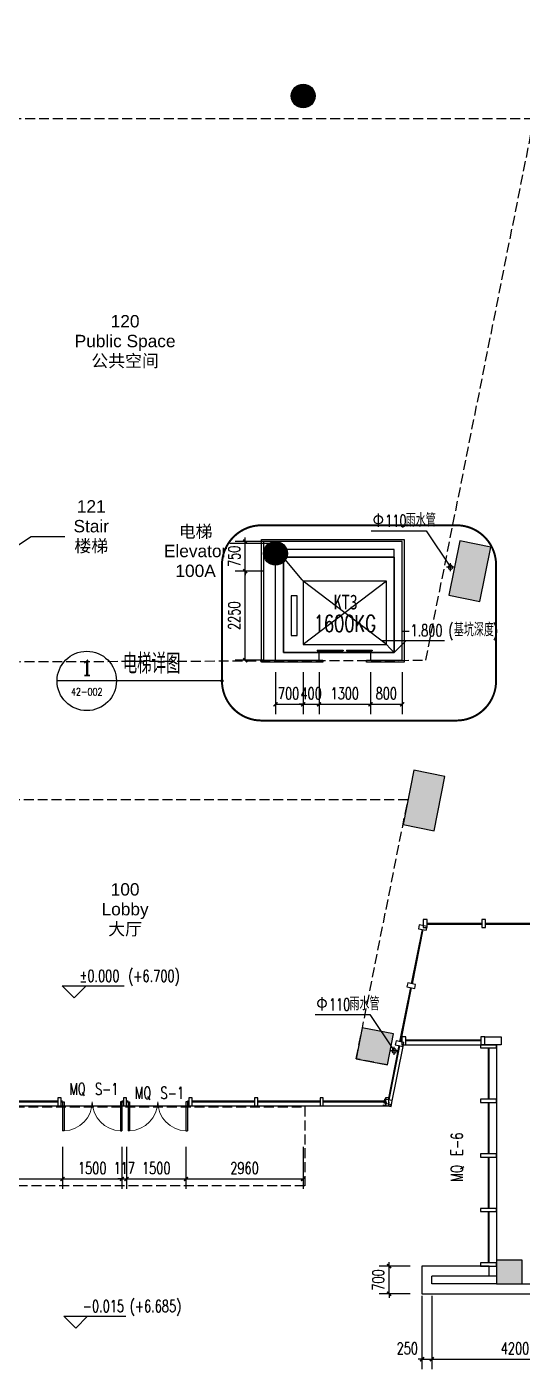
# Model space of a CAD drawing. Header units: inches. Extents: x -97096 to 280004, y -37912 to 97116.
# Drawn here: x -2479 to 10030, y -8152 to 25746 of the extents above; entities that cross this region are included whole.
import ezdxf
from ezdxf import colors
from ezdxf.entities.mleader import LeaderData, LeaderLine
from ezdxf.enums import TextEntityAlignment as Align
from ezdxf.math import Vec2, Vec3

# ---------------------------------------------------------------- set-up
doc = ezdxf.new("R2010")
doc.units = ezdxf.units.IN
doc.header["$LTSCALE"] = 1000
doc.header["$MEASUREMENT"] = 0
doc.linetypes.add('DASH', pattern=[0.35, 0.25, -0.1])
for name, color, linetype in [('3T_BAR', 7, 'Continuous'), ('A-DETL-NOTE', 1, 'Continuous'), ('COLUMN', 2, 'Continuous'), ('CURTWALL', 4, 'Continuous'), ('DIM_ELEV', 3, 'Continuous'), ('DIM_IDEN', 3, 'Continuous'), ('DIM_SYMB', 3, 'Continuous'), ('EVTR', 6, 'Continuous'), ('PIPE', 3, 'Continuous'), ('PUB_DIM', 3, 'Continuous'), ('PUB_HATCH', 253, 'Continuous'), ('PUB_TEXT', 7, 'Continuous'), ('SLAB', 60, 'Continuous'), ('SPACE', 7, 'Continuous'), ('SURFACE', 6, 'Continuous'), ('SURFACE-INT', 62, 'Continuous'), ('WALL', 2, 'Continuous'), ('WINDOW', 4, 'Continuous'), ('WINDOW_TEXT', 7, 'Continuous')]:
    doc.layers.add(name, color=color, linetype=linetype)
doc.styles.add('510p-01$0$Arial_2', font='arial.ttf', dxfattribs={"height": 6.392964})
doc.styles.add('510p-01$0$Standard', font='gbenor.shx', dxfattribs={"bigfont": 'gbcbig.shx'})
doc.styles.add('_TCH_DIM', font='SIMPLEX', dxfattribs={"bigfont": 'GBCBIG'})
doc.styles.add('_TCH_DIM_T3', font='SIMPLEX', dxfattribs={"width": 0.705882, "bigfont": 'GBCBIG'})
doc.styles.add('_TCH_LABEL', font='COMPLEX', dxfattribs={"bigfont": 'GBCBIG'})
doc.styles.add('_TCH_SPACE', font='SIMPLEX', dxfattribs={"bigfont": 'GBCBIG'})
doc.styles.add('_TCH_WINDOW', font='SIMPLEX', dxfattribs={"bigfont": 'GBCBIG'})
doc.styles.add('DIMHT', font='', dxfattribs={"width": 0.8})
doc.styles.get('DIMHT').set_extended_font_data('SimHei')
doc.dimstyles.new('_TCH_ARCH&&100', dxfattribs={"dimtxt": 297.5, "dimasz": 100, "dimexe": 250, "dimexo": 300, "dimgap": 126.25, "dimtad": 1, "dimdec": 0, "dimzin": 0, "dimdsep": 46, "dimtxsty": '_TCH_DIM_T3', "dimblk": 'ARCHTICK', "dimcen": 0.09, "dimclrt": 7, "dimazin": 2, "dimtfac": 1, "dimtdec": 0, "dimtix": 1, "dimtmove": 2, "dimatfit": 3, "dimfxl": 1, "dimtolj": 1, "dimtzin": 0, "dimarcsym": 0})

# ---------------------------------------------------------------- blocks, each defined once
blk = doc.blocks.new('510p-01$0$_Dot')
at = {"color": 0, "linetype": 'ByBlock', "lineweight": -2}
blk.add_line((-0.5, 0), (-1, 0), dxfattribs=at)
at = {"color": 0, "linetype": 'ByBlock', "const_width": 0.5}
blk.add_lwpolyline([(-0.25, 0, 1), (0.25, 0, 1)], format="xyb", close=True, dxfattribs=at)
blk = doc.blocks.new('510p-01$0$material tag')
blk = doc.blocks.new('PIPE-110')
for p, q in [((87087.5, -205623.5), (87087.5, -205423.5)), ((86987.5, -205523.5), (87187.5, -205523.5))]:
    blk.add_line(p, q)
blk.add_circle((87087.5, -205523.5), 55)
blk = doc.blocks.new('PIPE-12F')
at = {"layer": 'DIM_SYMB'}
for points in [[(48156, -232696), (49540, -232696), (50155, -233615)], [(46735, -244910), (48119, -244910), (48734, -245829)]]:
    blk.add_lwpolyline(points, dxfattribs=at)
for points in [[(50155, -233615, 1), (50155, -233615, 1)], [(48734, -245829, 1), (48734, -245829, 1)]]:
    blk.add_lwpolyline(points, format="xyb", close=True, dxfattribs=at)
at = {"layer": 'PUB_TEXT'}
for p, q in [((48331, -232258), (48331, -232591)), ((46910, -244472), (46910, -244805))]:
    blk.add_line(p, q, dxfattribs=at)
for centre in [(48331, -232416), (46910, -244630)]:
    blk.add_circle(centre, 105, dxfattribs=at)
at = {"layer": 'PIPE', "xscale": -1}
for p in [(137242, -28092), (135822, -40306)]:
    blk.add_blockref('PIPE-110', p, dxfattribs=at)
at = {"layer": 'PUB_TEXT', "style": '_TCH_DIM', "width": 0.705882}
for p in [(48506, -232591), (47085, -244805)]:
    blk.add_text('110', height=297.5, dxfattribs=at).set_placement(p)
at = {"layer": 'PUB_TEXT', "style": '_TCH_DIM'}
for p in [(49026, -232591), (47605, -244805)]:
    blk.add_text('雨水管', height=337.6, dxfattribs=at).set_placement(p)
blk = doc.blocks.new('_ArchTick')
at = {"color": 0, "linetype": 'ByBlock', "const_width": 0.4}
blk.add_lwpolyline([(-0.5, -0.5), (0.5, 0.5)], dxfattribs=at)
blk = doc.blocks.new('*D164')
at = {"layer": 'Defpoints', "color": 0, "transparency": 16777216}
for p in [(6670, -5550), (7500, -5550), (7500, -6250)]:
    blk.add_point(p, dxfattribs=at)
at = {"layer": 'PUB_DIM', "color": 0, "lineweight": -2, "transparency": 16777216}
for p, q in [((7200, -5550), (6420, -5550)), ((6670, -5550), (6670, -5450)), ((6670, -6250), (6670, -5550)), ((7200, -6250), (6420, -6250)), ((6670, -6250), (6670, -6350))]:
    blk.add_line(p, q, dxfattribs=at)
at = {"layer": 'PUB_DIM', "color": 0, "lineweight": -2, "transparency": 16777216, "xscale": 100, "yscale": 100, "zscale": 100}
for p, rotation in [((6670, -5550), 270), ((6670, -6250), 90)]:
    blk.add_blockref('_ArchTick', p, dxfattribs=dict(at, rotation=rotation))
at = {"layer": 'PUB_DIM', "color": 7, "transparency": 16777216, "insert": (6395, -5900), "char_height": 297.5, "attachment_point": 5, "rotation": 90, "style": '_TCH_DIM_T3'}
blk.add_mtext('\\A1;700', dxfattribs=at)
blk = doc.blocks.new('*D169')
at = {"layer": 'Defpoints', "color": 0, "transparency": 16777216}
for p in [(3035, 12750), (3800, 12750), (3800, 12000)]:
    blk.add_point(p, dxfattribs=at)
at = {"layer": 'PUB_DIM', "color": 0, "lineweight": -2, "transparency": 16777216}
for p, q in [((3500, 12750), (2785, 12750)), ((3035, 12750), (3035, 12850)), ((3035, 12000), (3035, 12750)), ((3500, 12000), (2785, 12000)), ((3035, 12000), (3035, 11900))]:
    blk.add_line(p, q, dxfattribs=at)
at = {"layer": 'PUB_DIM', "color": 0, "lineweight": -2, "transparency": 16777216, "xscale": 100, "yscale": 100, "zscale": 100}
for p, rotation in [((3035, 12750), 270), ((3035, 12000), 90)]:
    blk.add_blockref('_ArchTick', p, dxfattribs=dict(at, rotation=rotation))
at = {"layer": 'PUB_DIM', "color": 7, "transparency": 16777216, "insert": (2760, 12375), "char_height": 297.5, "attachment_point": 5, "rotation": 90, "style": '_TCH_DIM_T3'}
blk.add_mtext('\\A1;750', dxfattribs=at)
blk = doc.blocks.new('*D170')
at = {"layer": 'Defpoints', "color": 0, "transparency": 16777216}
for p in [(3035, 12000), (3800, 12000), (3800, 9750)]:
    blk.add_point(p, dxfattribs=at)
at = {"layer": 'PUB_DIM', "color": 0, "lineweight": -2, "transparency": 16777216}
for p, q in [((3500, 12000), (2785, 12000)), ((3035, 9750), (3035, 12000)), ((3500, 9750), (2785, 9750))]:
    blk.add_line(p, q, dxfattribs=at)
at = {"layer": 'PUB_DIM', "color": 0, "lineweight": -2, "transparency": 16777216, "xscale": 100, "yscale": 100, "zscale": 100}
for p, rotation in [((3035, 12000), 90), ((3035, 9750), 270)]:
    blk.add_blockref('_ArchTick', p, dxfattribs=dict(at, rotation=rotation))
at = {"layer": 'PUB_DIM', "color": 7, "transparency": 16777216, "insert": (2760, 10875), "char_height": 297.5, "attachment_point": 5, "rotation": 90, "style": '_TCH_DIM_T3'}
blk.add_mtext('\\A1;2250', dxfattribs=at)
blk = doc.blocks.new('*D172')
at = {"layer": 'Defpoints', "color": 0, "transparency": 16777216}
for p in [(1539, -2235), (4499, -2235), (4499, -3349)]:
    blk.add_point(p, dxfattribs=at)
at = {"layer": 'PUB_DIM', "color": 0, "lineweight": -2, "transparency": 16777216}
for p, q in [((1539, -2535), (1539, -3599)), ((4499, -2535), (4499, -3599)), ((1539, -3349), (4499, -3349))]:
    blk.add_line(p, q, dxfattribs=at)
at = {"layer": 'PUB_DIM', "color": 0, "lineweight": -2, "transparency": 16777216, "xscale": 100, "yscale": 100, "zscale": 100, "rotation": 180}
blk.add_blockref('_ArchTick', (1539, -3349), dxfattribs=at)
at = {"layer": 'PUB_DIM', "color": 0, "lineweight": -2, "transparency": 16777216, "xscale": 100, "yscale": 100, "zscale": 100}
blk.add_blockref('_ArchTick', (4499, -3349), dxfattribs=at)
at = {"layer": 'PUB_DIM', "color": 7, "transparency": 16777216, "insert": (3019, -3074), "char_height": 297.5, "attachment_point": 5, "style": '_TCH_DIM_T3'}
blk.add_mtext('\\A1;2960', dxfattribs=at)
blk = doc.blocks.new('*D173')
at = {"layer": 'Defpoints', "color": 0, "transparency": 16777216}
for p in [(39, -2235), (1539, -2235), (1539, -3349)]:
    blk.add_point(p, dxfattribs=at)
at = {"layer": 'PUB_DIM', "color": 0, "lineweight": -2, "transparency": 16777216}
for p, q in [((39, -2535), (39, -3599)), ((1539, -2535), (1539, -3599)), ((39, -3349), (1539, -3349))]:
    blk.add_line(p, q, dxfattribs=at)
at = {"layer": 'PUB_DIM', "color": 0, "lineweight": -2, "transparency": 16777216, "xscale": 100, "yscale": 100, "zscale": 100, "rotation": 180}
blk.add_blockref('_ArchTick', (39, -3349), dxfattribs=at)
at = {"layer": 'PUB_DIM', "color": 0, "lineweight": -2, "transparency": 16777216, "xscale": 100, "yscale": 100, "zscale": 100}
blk.add_blockref('_ArchTick', (1539, -3349), dxfattribs=at)
at = {"layer": 'PUB_DIM', "color": 7, "transparency": 16777216, "insert": (789, -3074), "char_height": 297.5, "attachment_point": 5, "style": '_TCH_DIM_T3'}
blk.add_mtext('\\A1;1500', dxfattribs=at)
blk = doc.blocks.new('*D174')
at = {"layer": 'Defpoints', "color": 0, "transparency": 16777216}
for p in [(-78, -2235), (39, -2235), (39, -3349)]:
    blk.add_point(p, dxfattribs=at)
at = {"layer": 'PUB_DIM', "color": 0, "lineweight": -2, "transparency": 16777216}
for p, q in [((-78, -2535), (-78, -3599)), ((39, -2535), (39, -3599)), ((-78, -3349), (-178, -3349)), ((-78, -3349), (39, -3349)), ((39, -3349), (139, -3349))]:
    blk.add_line(p, q, dxfattribs=at)
at = {"layer": 'PUB_DIM', "color": 0, "lineweight": -2, "transparency": 16777216, "xscale": 100, "yscale": 100, "zscale": 100}
blk.add_blockref('_ArchTick', (-78, -3349), dxfattribs=at)
at = {"layer": 'PUB_DIM', "color": 0, "lineweight": -2, "transparency": 16777216, "xscale": 100, "yscale": 100, "zscale": 100, "rotation": 180}
blk.add_blockref('_ArchTick', (39, -3349), dxfattribs=at)
at = {"layer": 'PUB_DIM', "color": 7, "transparency": 16777216, "insert": (-19, -3074), "char_height": 297.5, "attachment_point": 5, "style": '_TCH_DIM_T3'}
blk.add_mtext('\\A1;117', dxfattribs=at)
blk = doc.blocks.new('*D175')
at = {"layer": 'Defpoints', "color": 0, "transparency": 16777216}
for p in [(-1578, -2235), (-78, -2235), (-78, -3349)]:
    blk.add_point(p, dxfattribs=at)
at = {"layer": 'PUB_DIM', "color": 0, "lineweight": -2, "transparency": 16777216}
for p, q in [((-1578, -2535), (-1578, -3599)), ((-78, -2535), (-78, -3599)), ((-1578, -3349), (-78, -3349))]:
    blk.add_line(p, q, dxfattribs=at)
at = {"layer": 'PUB_DIM', "color": 0, "lineweight": -2, "transparency": 16777216, "xscale": 100, "yscale": 100, "zscale": 100, "rotation": 180}
blk.add_blockref('_ArchTick', (-1578, -3349), dxfattribs=at)
at = {"layer": 'PUB_DIM', "color": 0, "lineweight": -2, "transparency": 16777216, "xscale": 100, "yscale": 100, "zscale": 100}
blk.add_blockref('_ArchTick', (-78, -3349), dxfattribs=at)
at = {"layer": 'PUB_DIM', "color": 7, "transparency": 16777216, "insert": (-828, -3074), "char_height": 297.5, "attachment_point": 5, "style": '_TCH_DIM_T3'}
blk.add_mtext('\\A1;1500', dxfattribs=at)
blk = doc.blocks.new('*D176')
at = {"layer": 'Defpoints', "color": 0, "transparency": 16777216}
for p in [(-4501, -2235), (-1578, -2235), (-1578, -3349)]:
    blk.add_point(p, dxfattribs=at)
at = {"layer": 'PUB_DIM', "color": 0, "lineweight": -2, "transparency": 16777216}
for p, q in [((-4501, -2535), (-4501, -3599)), ((-1578, -2535), (-1578, -3599)), ((-4501, -3349), (-1578, -3349))]:
    blk.add_line(p, q, dxfattribs=at)
at = {"layer": 'PUB_DIM', "color": 0, "lineweight": -2, "transparency": 16777216, "xscale": 100, "yscale": 100, "zscale": 100, "rotation": 180}
blk.add_blockref('_ArchTick', (-4501, -3349), dxfattribs=at)
at = {"layer": 'PUB_DIM', "color": 0, "lineweight": -2, "transparency": 16777216, "xscale": 100, "yscale": 100, "zscale": 100}
blk.add_blockref('_ArchTick', (-1578, -3349), dxfattribs=at)
at = {"layer": 'PUB_DIM', "color": 7, "transparency": 16777216, "insert": (-3039, -3074), "char_height": 297.5, "attachment_point": 5, "style": '_TCH_DIM_T3'}
blk.add_mtext('\\A1;2923', dxfattribs=at)
blk = doc.blocks.new('*D346')
at = {"layer": 'Defpoints', "color": 0, "transparency": 16777216}
for p in [(7750, -6000), (11950, -6000), (11950, -7902)]:
    blk.add_point(p, dxfattribs=at)
at = {"layer": 'PUB_DIM', "color": 0, "lineweight": -2, "transparency": 16777216}
for p, q in [((7750, -6300), (7750, -8152)), ((11950, -6300), (11950, -8152)), ((7750, -7902), (11950, -7902))]:
    blk.add_line(p, q, dxfattribs=at)
at = {"layer": 'PUB_DIM', "color": 0, "lineweight": -2, "transparency": 16777216, "xscale": 100, "yscale": 100, "zscale": 100, "rotation": 180}
blk.add_blockref('_ArchTick', (7750, -7902), dxfattribs=at)
at = {"layer": 'PUB_DIM', "color": 0, "lineweight": -2, "transparency": 16777216, "xscale": 100, "yscale": 100, "zscale": 100}
blk.add_blockref('_ArchTick', (11950, -7902), dxfattribs=at)
at = {"layer": 'PUB_DIM', "color": 7, "transparency": 16777216, "insert": (9850, -7627), "char_height": 297.5, "attachment_point": 5, "style": '_TCH_DIM_T3'}
blk.add_mtext('\\A1;4200', dxfattribs=at)
blk = doc.blocks.new('*D347')
at = {"layer": 'Defpoints', "color": 0, "transparency": 16777216}
for p in [(7500, -6000), (7750, -6000), (7750, -7902)]:
    blk.add_point(p, dxfattribs=at)
at = {"layer": 'PUB_DIM', "color": 0, "lineweight": -2, "transparency": 16777216}
for p, q in [((7500, -6300), (7500, -8152)), ((7750, -6300), (7750, -8152)), ((7500, -7902), (7400, -7902)), ((7500, -7902), (7750, -7902)), ((7750, -7902), (7850, -7902))]:
    blk.add_line(p, q, dxfattribs=at)
at = {"layer": 'PUB_DIM', "color": 0, "lineweight": -2, "transparency": 16777216, "xscale": 100, "yscale": 100, "zscale": 100}
blk.add_blockref('_ArchTick', (7500, -7902), dxfattribs=at)
at = {"layer": 'PUB_DIM', "color": 0, "lineweight": -2, "transparency": 16777216, "xscale": 100, "yscale": 100, "zscale": 100, "rotation": 180}
blk.add_blockref('_ArchTick', (7750, -7902), dxfattribs=at)
at = {"layer": 'PUB_DIM', "color": 7, "transparency": 16777216, "insert": (7130, -7627), "char_height": 297.5, "attachment_point": 5, "style": '_TCH_DIM_T3'}
blk.add_mtext('\\A1;250', dxfattribs=at)
blk = doc.blocks.new('*D507')
at = {"layer": 'Defpoints', "color": 0, "transparency": 16777216}
for p in [(6200, 9750), (7000, 9750), (7000, 8637)]:
    blk.add_point(p, dxfattribs=at)
at = {"layer": 'PUB_DIM', "color": 0, "lineweight": -2, "transparency": 16777216}
for p, q in [((6200, 9450), (6200, 8387)), ((7000, 9450), (7000, 8387)), ((6200, 8637), (7000, 8637))]:
    blk.add_line(p, q, dxfattribs=at)
at = {"layer": 'PUB_DIM', "color": 0, "lineweight": -2, "transparency": 16777216, "xscale": 100, "yscale": 100, "zscale": 100, "rotation": 180}
blk.add_blockref('_ArchTick', (6200, 8637), dxfattribs=at)
at = {"layer": 'PUB_DIM', "color": 0, "lineweight": -2, "transparency": 16777216, "xscale": 100, "yscale": 100, "zscale": 100}
blk.add_blockref('_ArchTick', (7000, 8637), dxfattribs=at)
at = {"layer": 'PUB_DIM', "color": 7, "transparency": 16777216, "insert": (6600, 8912), "char_height": 297.5, "attachment_point": 5, "style": '_TCH_DIM_T3'}
blk.add_mtext('\\A1;800', dxfattribs=at)
blk = doc.blocks.new('*D508')
at = {"layer": 'Defpoints', "color": 0, "transparency": 16777216}
for p in [(4900, 9750), (6200, 9750), (6200, 8637)]:
    blk.add_point(p, dxfattribs=at)
at = {"layer": 'PUB_DIM', "color": 0, "lineweight": -2, "transparency": 16777216}
for p, q in [((4900, 9450), (4900, 8387)), ((6200, 9450), (6200, 8387)), ((4900, 8637), (6200, 8637))]:
    blk.add_line(p, q, dxfattribs=at)
at = {"layer": 'PUB_DIM', "color": 0, "lineweight": -2, "transparency": 16777216, "xscale": 100, "yscale": 100, "zscale": 100, "rotation": 180}
blk.add_blockref('_ArchTick', (4900, 8637), dxfattribs=at)
at = {"layer": 'PUB_DIM', "color": 0, "lineweight": -2, "transparency": 16777216, "xscale": 100, "yscale": 100, "zscale": 100}
blk.add_blockref('_ArchTick', (6200, 8637), dxfattribs=at)
at = {"layer": 'PUB_DIM', "color": 7, "transparency": 16777216, "insert": (5550, 8912), "char_height": 297.5, "attachment_point": 5, "style": '_TCH_DIM_T3'}
blk.add_mtext('\\A1;1300', dxfattribs=at)
blk = doc.blocks.new('*D509')
at = {"layer": 'Defpoints', "color": 0, "transparency": 16777216}
for p in [(4500, 9750), (4900, 9750), (4900, 8637)]:
    blk.add_point(p, dxfattribs=at)
at = {"layer": 'PUB_DIM', "color": 0, "lineweight": -2, "transparency": 16777216}
for p, q in [((4500, 9450), (4500, 8387)), ((4900, 9450), (4900, 8387)), ((4500, 8637), (4400, 8637)), ((4500, 8637), (4900, 8637)), ((4900, 8637), (5000, 8637))]:
    blk.add_line(p, q, dxfattribs=at)
at = {"layer": 'PUB_DIM', "color": 0, "lineweight": -2, "transparency": 16777216, "xscale": 100, "yscale": 100, "zscale": 100}
blk.add_blockref('_ArchTick', (4500, 8637), dxfattribs=at)
at = {"layer": 'PUB_DIM', "color": 0, "lineweight": -2, "transparency": 16777216, "xscale": 100, "yscale": 100, "zscale": 100, "rotation": 180}
blk.add_blockref('_ArchTick', (4900, 8637), dxfattribs=at)
at = {"layer": 'PUB_DIM', "color": 7, "transparency": 16777216, "insert": (4700, 8912), "char_height": 297.5, "attachment_point": 5, "style": '_TCH_DIM_T3'}
blk.add_mtext('\\A1;400', dxfattribs=at)
blk = doc.blocks.new('*D510')
at = {"layer": 'Defpoints', "color": 0, "transparency": 16777216}
for p in [(3800, 9750), (4500, 9750), (4500, 8637)]:
    blk.add_point(p, dxfattribs=at)
at = {"layer": 'PUB_DIM', "color": 0, "lineweight": -2, "transparency": 16777216}
for p, q in [((3800, 9450), (3800, 8387)), ((4500, 9450), (4500, 8387)), ((3800, 8637), (4500, 8637))]:
    blk.add_line(p, q, dxfattribs=at)
at = {"layer": 'PUB_DIM', "color": 0, "lineweight": -2, "transparency": 16777216, "xscale": 100, "yscale": 100, "zscale": 100, "rotation": 180}
blk.add_blockref('_ArchTick', (3800, 8637), dxfattribs=at)
at = {"layer": 'PUB_DIM', "color": 0, "lineweight": -2, "transparency": 16777216, "xscale": 100, "yscale": 100, "zscale": 100}
blk.add_blockref('_ArchTick', (4500, 8637), dxfattribs=at)
at = {"layer": 'PUB_DIM', "color": 7, "transparency": 16777216, "insert": (4132, 8912), "char_height": 297.5, "attachment_point": 5, "style": '_TCH_DIM_T3'}
blk.add_mtext('\\A1;700', dxfattribs=at)
blk = doc.blocks.new('_YZH')
blk.add_circle((0, 0), 0.5)
at = {"layer": 'PUB_HATCH', "const_width": 0.5}
blk.add_lwpolyline([(-0.25, 0, 1), (0.25, 0, 1)], format="xyb", close=True, dxfattribs=at)
blk = doc.blocks.new('_FZH')
blk.add_lwpolyline([(-0.5, -0.5), (0.5, -0.5), (0.5, 0.5), (-0.5, 0.5)], close=True)
at = {"layer": 'PUB_HATCH'}
blk.add_solid([(-0.5, -0.5), (0.5, -0.5), (-0.5, 0.5), (0.5, 0.5)], dxfattribs=at)
blk = doc.blocks.new('$DorLib2D$00000002')
for p, q in [((-0.5, 0), (-0.5, 0.4875)), ((-0.475, 0.4875), (-0.5, 0.4875)), ((-0.475, 0), (-0.475, 0.4875)), ((0.475, 0), (0.475, 0.4875)), ((0.475, 0.4875), (0.5, 0.4875)), ((0.5, 0), (0.5, 0.4875)), ((-0.5, 0), (-0.475, 0)), ((0.5, 0), (0.475, 0))]:
    blk.add_line(p, q)
at = {"lineweight": 13}
for centre, start, end in [((-0.4875, 0), 0, 88.53072), ((0.4875, 0), 91.46928, 180)]:
    blk.add_arc(centre, 0.4875, start, end, dxfattribs=at)
blk = doc.blocks.new('$DORLIB2D$00000127')
at = {"color": 0}
for points in [[(-0.533, 0.795), (-0.533, 0.69)], [(-0.033, 0.795), (-0.533, 0.795)], [(-0.033, 0.795), (-0.033, 0.69)], [(0.533, 0.795), (0.033, 0.795)], [(0.033, 0.795), (0.033, 0.69)], [(0.533, 0.795), (0.533, 0.69)], [(-0.033, 0.69), (-0.533, 0.69)], [(0.533, 0.69), (0.033, 0.69)], [(0.5, 0.5), (-0.5, 0.5)]]:
    blk.add_lwpolyline(points, dxfattribs=at)

msp = doc.modelspace()

# ---------------------------------------------------------------- linework, layer by layer
at = {"layer": '3T_BAR'}
for p, q in [((7432.5, 3068.6), (7412.9, 2970.6)), ((7628.6, 3029.4), (7432.5, 3068.6)), ((7630.6, 3200), (7530.6, 3200)), ((7530.6, 3200), (7530.6, 3000)), ((7630.6, 3000), (7630.6, 3200)), ((9107.5, 3200), (9007.5, 3200)), ((9007.5, 3200), (9007.5, 3000)), ((9107.5, 3000), (9107.5, 3200)), ((7412.9, 2970.6), (7609, 2931.4)), ((7530.6, 3000), (7630.6, 3000)), ((7609, 2931.4), (7628.6, 3029.4)), ((9007.5, 3000), (9107.5, 3000)), ((7139.2, 1602), (7119.6, 1503.9)), ((7119.6, 1503.9), (7315.7, 1464.7)), ((7335.3, 1562.8), (7139.2, 1602)), ((7315.7, 1464.7), (7335.3, 1562.8)), ((6845.8, 135.3), (6826.2, 37.2)), ((6826.2, 37.2), (7022.4, -2)), ((7042, 96.1), (6845.8, 135.3)), ((7091.2, 240), (6991.2, 240)), ((6991.2, 240), (6991.2, 40)), ((6991.2, 40), (7091.2, 40)), ((7022.4, -2), (7042, 96.1)), ((7091.2, 40), (7091.2, 240)), ((9380, 40), (8980, 40)), ((8980, 40), (8980, -40)), ((9085, 240), (8985, 240)), ((8985, 240), (8985, 40)), ((8985, 40), (9085, 40)), ((9085, 40), (9085, 240)), ((9380, -40), (9380, 40)), ((8980, -40), (9380, -40)), ((-1615.2, -1300), (-1695.2, -1300)), ((-1695.2, -1300), (-1695.2, -1500)), ((-1615.2, -1500), (-1615.2, -1300)), ((40, -1300), (-40, -1300)), ((-40, -1300), (-40, -1500)), ((40, -1500), (40, -1300)), ((1695.2, -1300), (1615.2, -1300)), ((1615.2, -1300), (1615.2, -1500)), ((1695.2, -1500), (1695.2, -1300)), ((3350.4, -1300), (3270.4, -1300)), ((3270.4, -1300), (3270.4, -1500)), ((3350.4, -1500), (3350.4, -1300)), ((5005.6, -1300), (4925.6, -1300)), ((4925.6, -1300), (4925.6, -1500)), ((5005.6, -1500), (5005.6, -1300)), ((6552.5, -1331.4), (6532.9, -1429.4)), ((6748.6, -1370.6), (6552.5, -1331.4)), ((6660.8, -1300), (6580.8, -1300)), ((6580.8, -1300), (6580.8, -1500)), ((6660.8, -1500), (6660.8, -1300)), ((9380, -1337.5), (8980, -1337.5)), ((8980, -1337.5), (8980, -1417.5)), ((9380, -1417.5), (9380, -1337.5)), ((-1695.2, -1500), (-1615.2, -1500)), ((-40, -1500), (40, -1500)), ((1615.2, -1500), (1695.2, -1500)), ((3270.4, -1500), (3350.4, -1500)), ((4925.6, -1500), (5005.6, -1500)), ((6532.9, -1429.4), (6729, -1468.6)), ((6580.8, -1500), (6660.8, -1500)), ((6729, -1468.6), (6748.6, -1370.6)), ((8980, -1417.5), (9380, -1417.5)), ((9380, -2715), (8980, -2715)), ((8980, -2715), (8980, -2795)), ((8980, -2795), (9380, -2795)), ((9380, -2795), (9380, -2715)), ((9380, -4092.5), (8980, -4092.5)), ((8980, -4092.5), (8980, -4172.5)), ((8980, -4172.5), (9380, -4172.5)), ((9380, -4172.5), (9380, -4092.5)), ((9380, -5470), (8980, -5470)), ((8980, -5470), (8980, -5550)), ((8980, -5550), (9380, -5550)), ((9380, -5550), (9380, -5470))]:
    msp.add_line(p, q, dxfattribs=at)
at = {"layer": 'CURTWALL'}
for p, q in [((9007.5, 3100), (7630.6, 3100)), ((9007.5, 3080), (7630.6, 3080)), ((10484.5, 3100), (9107.5, 3100)), ((10484.5, 3080), (9107.5, 3080)), ((7237.2, 1582.4), (7511, 2951)), ((7256.8, 1578.4), (7530.6, 2947)), ((6943.9, 115.7), (7217.6, 1484.3)), ((6963.5, 111.8), (7237.2, 1480.4)), ((6650.6, -1351), (6924.3, 17.6)), ((6670.2, -1354.9), (6943.9, 13.7)), ((8985, 160), (7091.2, 160)), ((8985, 140), (7091.2, 140)), ((9180, -1337.5), (9180, -40)), ((9200, -1337.5), (9200, -40)), ((-3270.4, -1380), (-1695.2, -1380)), ((-3270.4, -1400), (-1695.2, -1400)), ((-1615.2, -1380), (-1578, -1380)), ((-1615.2, -1400), (-1578, -1400)), ((-78, -1380), (-40, -1380)), ((-78, -1400), (-40, -1400)), ((40, -1380), (77.6, -1380)), ((40, -1400), (77.6, -1400)), ((1577.6, -1380), (1615.2, -1380)), ((1577.6, -1400), (1615.2, -1400)), ((1695.2, -1380), (3270.4, -1380)), ((1695.2, -1400), (3270.4, -1400)), ((3350.4, -1380), (4925.6, -1380)), ((3350.4, -1400), (4925.6, -1400)), ((5005.6, -1380), (6580.8, -1380)), ((5005.6, -1400), (6580.8, -1400)), ((6522.7, -1480.4), (6518.8, -1500)), ((6522.7, -1480.4), (6718.8, -1519.6)), ((6588.1, -1493.5), (6607.3, -1397.3)), ((6653.5, -1506.5), (6672.7, -1410.4)), ((6718.8, -1519.6), (6738.1, -1423.5)), ((9180, -2715), (9180, -1417.5)), ((9200, -2715), (9200, -1417.5)), ((9180, -4092.5), (9180, -2795)), ((9200, -4092.5), (9200, -2795)), ((9180, -5470), (9180, -4172.5)), ((9200, -5470), (9200, -4172.5))]:
    msp.add_line(p, q, dxfattribs=at)
at = {"layer": 'DIM_ELEV'}
for p, q in [((6800, 9950), (6500, 10250)), ((6500, 10250), (8065, 10250)), ((6800, 9950), (7100, 10250)), ((-1283.4, 1225), (-1583.4, 1525)), ((-1583.4, 1525), (-18.4, 1525)), ((-1283.4, 1225), (-983.4, 1525)), ((-1243.7, -7115), (-1543.7, -6815)), ((-1543.7, -6815), (21.3, -6815)), ((-1243.7, -7115), (-943.7, -6815))]:
    msp.add_line(p, q, dxfattribs=at)
at = {"layer": 'DIM_IDEN'}
for p, q in [((-216, 9227.3), (-1716, 9227.3)), ((660.9, 9227.3), (-216, 9227.3)), ((2423.8, 9227.3), (660.9, 9227.3))]:
    msp.add_line(p, q, dxfattribs=at)
for centre, radius in [((-966, 9227.3), 750), ((2448.8, 9227.3), 25)]:
    msp.add_circle(centre, radius, dxfattribs=at)
at = {"layer": 'EVTR'}
for p, q in [((6600, 11750), (4500, 11750)), ((4500, 11750), (4500, 10150)), ((6600, 10150), (4500, 11750)), ((6600, 11750), (4500, 10150)), ((6600, 10150), (6600, 11750)), ((4350, 11375), (4200, 11375)), ((4200, 11375), (4200, 10375)), ((4350, 10375), (4350, 11375)), ((4200, 10375), (4350, 10375)), ((4500, 10150), (6600, 10150))]:
    msp.add_line(p, q, dxfattribs=at)
at = {"layer": 'PUB_DIM', "linetype": 'DASH', "const_width": 50}
msp.add_lwpolyline([(8371.4, 8227.3), (3448.8, 8227.3, -0.4142136), (2448.8, 9227.3), (2448.8, 12158.7, -0.4142136), (3448.8, 13158.7), (8371.4, 13158.7, -0.4142136), (9371.4, 12158.7), (9371.4, 9227.3, -0.4142136)], format="xyb", close=True, dxfattribs=at)
at = {"layer": 'SLAB'}
msp.add_lwpolyline([(-6722.7, -1500), (6722.7, -1500), (7030.7, 40), (9380, 40), (9380, -6000), (41200, -6000), (41200, 6000), (16750, 6000), (16750, 12000), (56200, 12000), (56200, 24000), (16750, 24000), (16750, 30000)], dxfattribs=at)
msp.add_lwpolyline([(6800, 12350), (4000, 12350), (4000, 9950), (6800, 9950)], close=True, dxfattribs=at)
at = {"layer": 'SURFACE', "linetype": 'DASH'}
for points in [[(-10444.3, 23920), (-8300.9, 13205.2), (-7784.4, 9697.1), (7596, 9750), (10330, 23420), (-6971.1, 23420)], [(6625.2, -469), (5839.9, -316.3), (7145.3, 6222.8), (-7145.3, 6222.8), (-5839.9, -316.3), (-6625.2, -469)]]:
    msp.add_lwpolyline(points, dxfattribs=at)
at = {"layer": 'SURFACE'}
msp.add_lwpolyline([(9085, 240), (9500, 240), (9500, 40), (9085, 40)], close=True, dxfattribs=at)
for points in [[(9380, 40), (9380, -5550)], [(9200, -5800), (9200, -5550), (7500, -5550), (7500, -6250), (11950, -6250), (11950, -5750)]]:
    msp.add_lwpolyline(points, dxfattribs=at)
at = {"layer": 'SURFACE', "linetype": 'DASH'}
msp.add_lwpolyline([(-4540.8, -1525), (4539.2, -1525), (4539.2, -3525), (-4540.8, -3525)], close=True, dxfattribs=at)
at = {"layer": 'SURFACE-INT'}
for points in [[(6100, 9700), (6100, 9750), (7000, 9750), (7000, 12750), (3500, 12750), (3500, 9750), (5000, 9750), (5000, 9700), (3450, 9700), (3450, 12800), (7050, 12800), (7050, 9700)], [(6800, 9950), (4000, 9950), (4000, 12350), (6800, 12350)]]:
    msp.add_lwpolyline(points, close=True, dxfattribs=at)
at = {"layer": 'WALL'}
for p, q in [((7000, 12750), (3800, 12750)), ((6800, 12550), (4082.8, 12550)), ((6800, 9950), (6800, 12550)), ((7000, 9750), (7000, 12750)), ((4000, 9950), (4000, 12226.4)), ((3800, 9750), (3800, 12150)), ((4900, 9950), (4000, 9950)), ((4900, 9750), (4900, 9950)), ((6800, 9950), (6200, 9950)), ((6200, 9950), (6200, 9750)), ((3800, 9750), (4900, 9750)), ((6200, 9750), (7000, 9750)), ((9380, -5800), (7750, -5800)), ((7750, -6000), (7750, -5800)), ((9380, -6000), (7750, -6000))]:
    msp.add_line(p, q, dxfattribs=at)
at = {"layer": 'WINDOW'}
for p, q in [((-1578, -1500), (-78, -1500)), ((77.6, -1500), (1577.6, -1500))]:
    msp.add_line(p, q, dxfattribs=at)

# ---------------------------------------------------------------- block references
at = {"layer": 'A-DETL-NOTE'}
ref = msp.add_blockref('510p-01$0$material tag', (-180377.3, -57520.1), dxfattribs=dict(at, xscale=3.125, yscale=3.125, zscale=3.125))
ref.add_attrib('ROOM_TAG', '120', dxfattribs={"layer": '0', "height": 312.5, "style": '510p-01$0$Arial_2'}).set_placement((2.4, 18312.1), align=Align.MIDDLE_CENTER)
ref.add_attrib('NAME_ENG', 'Public Space', dxfattribs={"layer": '0', "height": 312.5, "style": '510p-01$0$Arial_2'}).set_placement((2.4, 17812.1), align=Align.MIDDLE_CENTER)
ref.add_attrib('NAME_CN', '公共空间', dxfattribs={"layer": '0', "height": 312.5, "style": '510p-01$0$Arial_2'}).set_placement((2.4, 17312.1), align=Align.MIDDLE_CENTER)
ref = msp.add_blockref('510p-01$0$material tag', (-181231.7, -62195.8), dxfattribs=dict(at, xscale=3.125, yscale=3.125, zscale=3.125))
ref.add_attrib('ROOM_TAG', '121', dxfattribs={"layer": '0', "height": 312.5, "style": '510p-01$0$Arial_2'}).set_placement((-852.1, 13636.4), align=Align.MIDDLE_CENTER)
ref.add_attrib('NAME_ENG', 'Stair', dxfattribs={"layer": '0', "height": 312.5, "style": '510p-01$0$Arial_2'}).set_placement((-852.1, 13136.4), align=Align.MIDDLE_CENTER)
ref.add_attrib('NAME_CN', '楼梯', dxfattribs={"layer": '0', "height": 312.5, "style": '510p-01$0$Arial_2'}).set_placement((-852.1, 12636.4), align=Align.MIDDLE_CENTER)
ref = msp.add_blockref('510p-01$0$material tag', (-178596.6, 87836.6), dxfattribs=dict(at, xscale=-3.125, yscale=3.125, zscale=3.125, rotation=180))
ref.add_attrib('ROOM_TAG', '100A', dxfattribs={"layer": '0', "height": 312.5, "style": '510p-01$0$Arial_2'}).set_placement((1783.1, 12008.5), align=Align.MIDDLE_CENTER)
ref.add_attrib('NAME_ENG', 'Elevator', dxfattribs={"layer": '0', "height": 312.5, "style": '510p-01$0$Arial_2'}).set_placement((1783.1, 12509.5), align=Align.MIDDLE_CENTER)
ref.add_attrib('NAME_CN', '电梯', dxfattribs={"layer": '0', "height": 312.5, "style": '510p-01$0$Arial_2'}).set_placement((1783.1, 13001.4), align=Align.MIDDLE_CENTER)
ref = msp.add_blockref('510p-01$0$material tag', (-180377.3, -71868.1), dxfattribs=dict(at, xscale=3.125, yscale=3.125, zscale=3.125))
ref.add_attrib('ROOM_TAG', '100', dxfattribs={"layer": '0', "height": 312.5, "style": '510p-01$0$Arial_2'}).set_placement((2.4, 3964), align=Align.MIDDLE_CENTER)
ref.add_attrib('NAME_ENG', 'Lobby', dxfattribs={"layer": '0', "height": 312.5, "style": '510p-01$0$Arial_2'}).set_placement((2.4, 3464), align=Align.MIDDLE_CENTER)
ref.add_attrib('NAME_CN', '大厅', dxfattribs={"layer": '0', "height": 312.5, "style": '510p-01$0$Arial_2'}).set_placement((2.4, 2964), align=Align.MIDDLE_CENTER)
at = {"layer": 'COLUMN', "xscale": 600, "yscale": 600, "zscale": 600}
for p in [(4500, 24000), (3800, 12450)]:
    msp.add_blockref('_YZH', p, dxfattribs=at)
at = {"layer": 'COLUMN'}
for p, xscale, yscale, zscale, rotation in [((8708.9, 12000), 799.999999999997, 1399.999999999998, 1399.999999999998, 168.6900675259799), ((7550.5, 6208), 799.999999999997, 1399.999999999998, 1399.999999999998, 168.6900675259799), ((6308.9, 0), 799.9999999999981, 799.9999999999981, 799.9999999999981, 169.0000000000004), ((9705, -5700), 600, 649.9999999999927, 649.9999999999927, 90)]:
    msp.add_blockref('_FZH', p, dxfattribs=dict(at, xscale=xscale, yscale=yscale, zscale=zscale, rotation=rotation))
at = {"layer": 'PIPE'}
msp.add_blockref('PIPE-12F', (-41936.4, 245713.5), dxfattribs=at)
at = {"layer": 'WINDOW', "xscale": 1300, "yscale": -200, "zscale": 1300, "rotation": 180}
msp.add_blockref('$DORLIB2D$00000127', (5550, 9850), dxfattribs=at)
at = {"layer": 'WINDOW', "xscale": 1500, "yscale": -1500, "zscale": 1500}
for p in [(-828, -1400), (827.6, -1400)]:
    msp.add_blockref('$DorLib2D$00000002', p, dxfattribs=at)

# ---------------------------------------------------------------- texts
at = {"layer": 'PUB_TEXT', "style": '_TCH_DIM', "width": 0.705882}
for s, p in [('-1.800', (6975, 10355)), ('(', (8165, 10355)), (')', (9288, 10355)), ('%%P0.000', (-1148.4, 1630)), ('(+6.700)', (81.6, 1630)), ('-0.015', (-1068.7, -6710)), ('(+6.685)', (121.3, -6710))]:
    msp.add_text(s, height=297.5, dxfattribs=at).set_placement(p)
at = {"layer": 'PUB_TEXT', "style": '_TCH_DIM'}
for s, height, p in [('基坑深度', 337.59, (8305, 10355)), ('电梯详图', 506.38, (-58.5, 9412.7))]:
    msp.add_text(s, height=height, dxfattribs=at).set_placement(p)
at = {"layer": 'PUB_TEXT', "style": '_TCH_LABEL'}
for s, height, width, p, p2 in [('1', 385.9, 1.80548, (-1115.3, 9366.9), (-816.7, 9366.9)), ('42-002', 187.72, 0.739313, (-1365.9, 8860.8), (-566.2, 8860.8))]:
    msp.add_text(s, height=height, dxfattribs=dict(at, width=width)).set_placement(p, p2, align=Align.FIT)
at = {"layer": 'SPACE'}
for s, height, style, width, p in [('KT3', 375.53, 'DIMHT', 0.8, (5266.7, 11033.2)), ('1600KG', 425, '_TCH_SPACE', 0.705882, (4767.1, 10467.7))]:
    msp.add_text(s, height=height, dxfattribs=dict(at, style=style, width=width)).set_placement(p)
at = {"layer": 'WINDOW_TEXT', "style": '_TCH_WINDOW', "width": 0.705882}
for s, p in [('MQ', (-1408, -1223.8)), ('S-1', (-758, -1223.8)), ('MQ', (247.6, -1323.8)), ('S-1', (897.6, -1323.8))]:
    msp.add_text(s, height=297.5, dxfattribs=at).set_placement(p)
for s, p in [('E-6', (8529.9, -2763.9)), ('MQ', (8529.9, -3413.9))]:
    msp.add_text(s, height=297.5, rotation=90, dxfattribs=at).set_placement(p)

# ---------------------------------------------------------------- dimensions: what is measured, and where the dimension line sits
at = {"layer": 'PUB_DIM'}
for p1, p2, distance, picture, middle in [((3800, 12000), (3800, 12750), 765, '*D169', (2760, 12375)), ((3800, 9750), (3800, 12000), 765, '*D170', (2760, 10875)), ((4500, 9750), (4900, 9750), -1113.5, '*D509', (4700, 8911.6)), ((4900, 9750), (6200, 9750), -1113.5, '*D508', (5550, 8911.6)), ((6200, 9750), (7000, 9750), -1113.5, '*D507', (6600, 8911.6)), ((-4500.8, -2235.5), (-1578, -2235.5), -1113.8, '*D176', (-3039.4, -3074.3)), ((-1578, -2235.5), (-78, -2235.5), -1113.8, '*D175', (-828, -3074.3)), ((-78, -2235.5), (39.2, -2235.5), -1113.8, '*D174', (-19.4, -3074.3)), ((39.2, -2235.5), (1539.2, -2235.5), -1113.8, '*D173', (789.2, -3074.3)), ((1539.2, -2235.5), (4499.2, -2235.5), -1113.8, '*D172', (3019.2, -3074.3)), ((7500, -6250), (7500, -5550), 830.2, '*D164', (6394.8, -5900)), ((7750.2, -6000), (11950, -6000), -1902.4, '*D346', (9850.1, -7627.4))]:
    dim = msp.add_aligned_dim(p1=p1, p2=p2, distance=distance, dimstyle='_TCH_ARCH&&100', dxfattribs=at)
    dim.commit()
    dim.dimension.update_dxf_attribs({"geometry": picture, "text_midpoint": middle})
for base, p1, p2, picture, middle in [((4500, 8636.6), (3800, 9750), (4500, 9750), '*D510', (4131.6, 8911.6)), ((7750.2, -7902.4), (7500, -6000), (7750.2, -6000), '*D347', (7130, -7627.4))]:
    dim = msp.add_linear_dim(base=base, p1=p1, p2=p2, angle=0, dimstyle='_TCH_ARCH&&100', dxfattribs=at)
    dim.commit()
    dim.dimension.update_dxf_attribs({"geometry": picture, "text_midpoint": middle, "dimtype": 129})

# ---------------------------------------------------------------- leaders
at = {"layer": 'A-DETL-NOTE'}
ml = msp.add_multileader_mtext('Standard', dxfattribs=at)
ml.set_content('', color=256, style='510p-01$0$Standard')
ml.set_leader_properties()
ml.set_arrow_properties(name='510p-01$0$_Dot')
ml.build(insert=Vec2(0, 0))
ml.multileader.update_dxf_attribs({"text_right_attachment_type": 6, "dogleg_length": 0.36, "arrow_head_size": 36, "scale": 200})
ctx = ml.context
ctx.base_point, ctx.scale, ctx.char_height, ctx.arrow_head_size, ctx.landing_gap_size, ctx.plane_origin = Vec3(-1539.6, 12879.1), 200, 36, 36, 18, Vec3(-3179.3, 12100.8)
ctx.right_attachment = 6
notes = []
notes.append((ctx, [(0, (1, 1, 0), (-2371.2, 12879.1), (1, 0), 831.6, [(0, [(-4249.4, 11637.2)], 0, [])])]))
ctx.mtext.insert, ctx.mtext.text_direction, ctx.mtext.rotation, ctx.mtext.flow_direction = Vec3(-1521.6, 12861.1), Vec3(-1, 0), 3.1415927, 5
ml = msp.add_multileader_mtext('Standard', dxfattribs=at)
ml.set_content('', color=256, style='510p-01$0$Standard')
ml.set_leader_properties()
ml.set_arrow_properties(name='510p-01$0$_Dot')
ml.build(insert=Vec2(0, 0))
ml.multileader.update_dxf_attribs({"text_right_attachment_type": 6, "dogleg_length": 0.36, "arrow_head_size": 36, "scale": 200})
ctx = ml.context
ctx.base_point, ctx.scale, ctx.char_height, ctx.arrow_head_size, ctx.landing_gap_size, ctx.plane_origin = Vec3(2629.2, 12719.3), 200, 36, 36, 18, Vec3(4519.2, 11923)
ctx.right_attachment, ctx.text_align_type = 6, 2
notes.append((ctx, [(0, (1, 1, 0), (3711.1, 12701.3), (-1, 0), 1045.9, [(0, [(4500, 11750)], 0, [])])]))
ctx.mtext.insert, ctx.mtext.alignment, ctx.mtext.flow_direction = Vec3(2647.2, 12737.3), 3, 5
for ctx, leaders in notes:
    for number, flags, end, landing, length, lines in leaders:
        leader = LeaderData()
        leader.index, (leader.has_last_leader_line, leader.has_dogleg_vector, leader.attachment_direction) = number, flags
        leader.last_leader_point, leader.dogleg_vector, leader.dogleg_length = Vec3(end), Vec3(landing), length
        for number, points, colour, breaks in lines:
            line = LeaderLine()
            line.index, line.vertices, line.color, line.breaks = number, Vec3.list(points), colors.encode_raw_color(colour), breaks
            leader.lines.append(line)
        ctx.leaders.append(leader)

doc.saveas('drawing.dxf')
